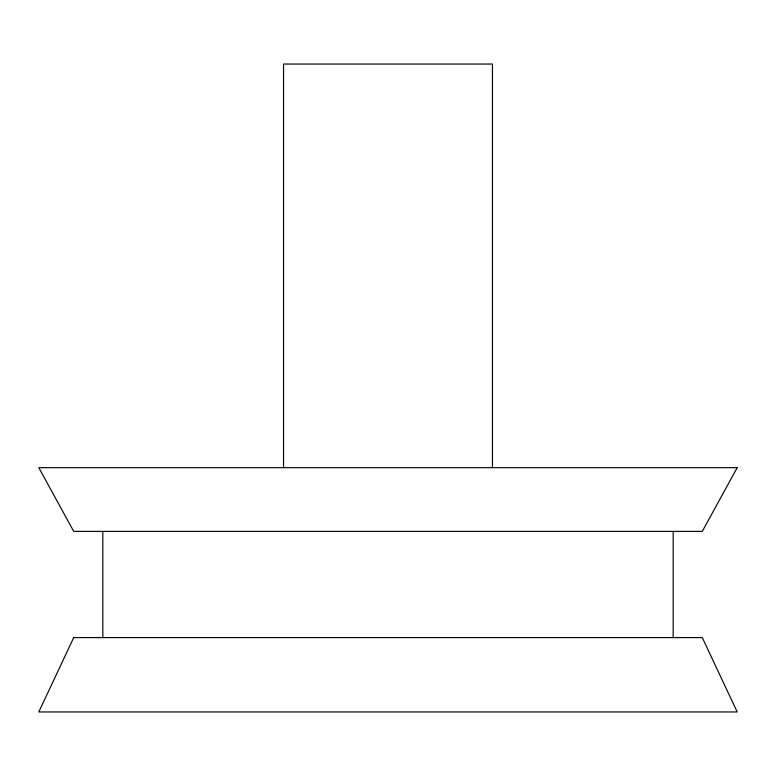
<?xml version="1.0" encoding="UTF-8"?>
<svg xmlns="http://www.w3.org/2000/svg" width="776" height="776" viewBox="0 0 776 776"><rect width="100%" height="100%" fill="white"/><g stroke="black" fill="none" stroke-linecap="round" stroke-linejoin="round"><path stroke-width="1.16" d="M673.161 531.385L673.161 637.6M492.459 467.656L492.459 64.049L283.541 64.049L283.541 467.656M102.839 531.385L102.839 637.6M73.72 637.6L38.8 711.951L737.2 711.951L702.28 637.6L73.72 637.6M737.2 467.656L702.28 531.385L73.72 531.385L38.8 467.656L737.2 467.656"/></g></svg>
